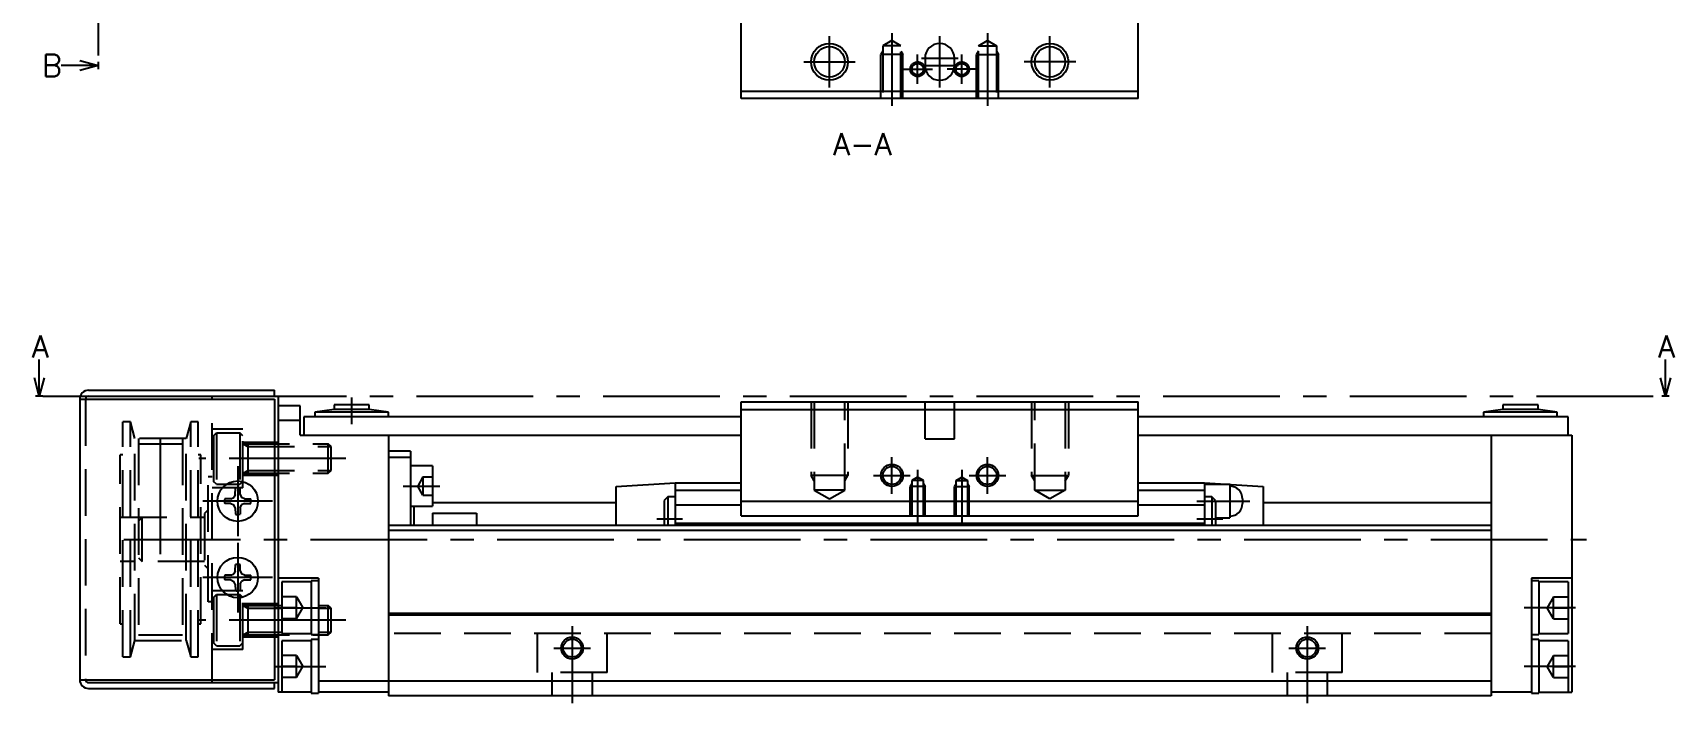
# Model space of a CAD drawing. Extents: x -2 to 470, y -8 to 279.
# Drawn here: x 246.4 to 469.7, y 9 to 100.3 of the extents above; entities that cross this region are included whole.
import ezdxf

# ---------------------------------------------------------------- set-up
doc = ezdxf.new("R2010")
doc.units = 0
doc.header["$LTSCALE"] = 0.5
doc.linetypes.add('CENTER', pattern=[50.8, 31.75, -6.35, 6.35, -6.35])
doc.linetypes.add('DASHED', pattern=[19.05, 12.7, -6.35])
for name, color, linetype in [('MSM_CENTER', 1, 'CENTER'), ('MSM_CONTINUOUS', 7, 'CONTINUOUS'), ('MSM_DASHED', 4, 'DASHED'), ('MSM_NARROW', 5, 'CONTINUOUS'), ('MSM_PART_NUMBER', 7, 'CONTINUOUS')]:
    doc.layers.add(name, color=color, linetype=linetype)
doc.styles.get("Standard").update_dxf_attribs({"font": 'txt.shx', "height": 3, "bigfont": 'bigfont.shx'})

msp = doc.modelspace()

# ---------------------------------------------------------------- linework, layer by layer
at = {"layer": 'MSM_CENTER'}
for p, q in [((255.26, 240.06), (255.26, 96.3)), ((354.76, 92.8), (354.76, 99.8)), ((363.26, 100.21), (363.26, 90.3)), ((369.76, 92.8), (369.76, 99.8)), ((376.26, 100.21), (376.26, 90.3)), ((384.76, 92.8), (384.76, 99.8)), ((351.26, 96.3), (358.26, 96.3)), ((366.76, 93.3), (366.76, 97.3)), ((367.26, 96.8), (372.26, 96.8)), ((372.76, 93.3), (372.76, 97.3)), ((388.26, 96.3), (381.26, 96.3)), ((364.76, 95.3), (368.76, 95.3)), ((367.26, 95.8), (372.26, 95.8)), ((374.76, 95.3), (370.76, 95.3)), ((247.76, 50.8), (468.5, 50.8)), ((289.76, 50.6), (289.76, 47)), ((263.76, 29.3), (263.76, 47.05)), ((363.26, 37.5), (363.26, 42.5)), ((376.26, 37.5), (376.26, 42.5)), ((288.96, 42.3), (268.96, 42.3)), ((274.26, 41.25), (274.26, 31.75)), ((366.76, 40.76), (366.76, 33.5)), ((372.76, 40.76), (372.76, 33.5)), ((296.76, 38.55), (301.76, 38.55)), ((360.76, 40), (365.76, 40)), ((373.76, 40), (378.76, 40)), ((279.01, 36.5), (269.51, 36.5)), ((404.76, 36.5), (411.96, 36.5)), ((331.26, 34.1), (334.76, 34.1)), ((404.76, 34.1), (408.26, 34.1)), ((258.76, 31.3), (457.76, 31.3)), ((274.26, 30.85), (274.26, 21.35)), ((279.01, 26.1), (269.51, 26.1)), ((288.96, 20.3), (268.96, 20.3)), ((279.26, 22), (286.26, 22)), ((456.26, 22), (449.26, 22)), ((319.76, 19.5), (319.76, 9)), ((419.76, 19.5), (419.76, 9)), ((317.26, 16.5), (322.26, 16.5)), ((417.26, 16.5), (422.26, 16.5)), ((279.26, 14), (286.26, 14)), ((456.26, 14), (449.26, 14))]:
    msp.add_line(p, q, dxfattribs=at)
at = {"layer": 'MSM_CONTINUOUS'}
for p, q in [((342.76, 91.3), (342.76, 102.3)), ((396.76, 91.3), (396.76, 102.3)), ((252.76, 96.47), (255.26, 95.8)), ((255.26, 96.3), (255.26, 95.3)), ((367.76, 96.8), (367.76, 95.8)), ((371.76, 95.8), (371.76, 96.8)), ((255.26, 95.8), (250.26, 95.8)), ((255.26, 95.8), (252.76, 95.13)), ((342.76, 92.3), (396.76, 92.3)), ((396.76, 91.3), (342.76, 91.3)), ((247.26, 50.8), (247.26, 55.8)), ((468.5, 50.8), (468.5, 55.8)), ((247.26, 50.8), (246.59, 53.3)), ((247.93, 53.3), (247.26, 50.8)), ((253.96, 51.6), (279.26, 51.6)), ((279.26, 50.8), (279.26, 51.6)), ((468.5, 50.8), (467.83, 53.3)), ((469.17, 53.3), (468.5, 50.8)), ((247.76, 50.8), (246.76, 50.8)), ((252.76, 50.4), (279.26, 50.4)), ((252.76, 50.4), (252.76, 12.2)), ((253.96, 50.8), (279.76, 50.8)), ((270.76, 50.4), (270.76, 50.8)), ((279.26, 50.4), (279.26, 12.2)), ((279.76, 50.8), (279.76, 10.5)), ((282.76, 49.5), (279.76, 49.5)), ((282.76, 45.5), (282.76, 49.5)), ((287.36, 49.6), (287.36, 49)), ((292.16, 49.6), (287.36, 49.6)), ((292.16, 49), (292.16, 49.6)), ((342.76, 34.5), (342.76, 50)), ((342.76, 50), (396.76, 50)), ((396.76, 34.5), (396.76, 50)), ((446.36, 49.6), (446.36, 49)), ((451.16, 49.6), (446.36, 49.6)), ((451.16, 49), (451.16, 49.6)), ((469, 50.8), (468, 50.8)), ((282.76, 47.5), (279.76, 47.5)), ((283.26, 48), (283.26, 45.5)), ((342.76, 48), (283.26, 48)), ((287.36, 49), (284.76, 48.6)), ((284.76, 48.6), (284.76, 48)), ((294.76, 48.6), (284.76, 48.6)), ((292.16, 49), (287.36, 49)), ((294.76, 48.6), (292.16, 49)), ((294.76, 48), (294.76, 48.6)), ((342.76, 49), (396.76, 49)), ((455.26, 48), (396.76, 48)), ((446.36, 49), (443.76, 48.6)), ((443.76, 48.6), (443.76, 48)), ((453.76, 48.6), (443.76, 48.6)), ((451.16, 49), (446.36, 49)), ((453.76, 48.6), (451.16, 49)), ((453.76, 48), (453.76, 48.6)), ((455.26, 45.5), (455.26, 48)), ((282.76, 45.5), (342.76, 45.5)), ((294.76, 45.5), (294.76, 10)), ((396.76, 45.5), (455.76, 45.5)), ((444.76, 45.5), (444.76, 10)), ((455.76, 45.5), (455.76, 10.5)), ((297.76, 43.3), (294.76, 43.3)), ((297.76, 42.45), (294.76, 42.45)), ((297.76, 43.3), (297.76, 33.2)), ((300.76, 41.3), (297.76, 41.3)), ((300.76, 41.3), (300.76, 35.8)), ((273.93, 37.42), (273.95, 38.27)), ((274.59, 37.42), (274.58, 38.27)), ((325.76, 38.5), (333.76, 39)), ((325.76, 33.2), (325.76, 38.5)), ((333.76, 39), (342.76, 39)), ((333.76, 39), (333.76, 33.2)), ((333.76, 38), (342.76, 38)), ((396.76, 39), (405.76, 39)), ((396.76, 38), (405.76, 38)), ((405.76, 39), (413.76, 38.5)), ((405.76, 39), (405.76, 33.2)), ((409.21, 38.75), (405.76, 38.75)), ((409.21, 38.75), (409.21, 34.25)), ((413.76, 38.5), (413.76, 33.2)), ((273.34, 36.83), (272.49, 36.82)), ((273.34, 36.17), (272.49, 36.18)), ((273.34, 36.83), (273.74, 37.02)), ((273.34, 36.17), (273.74, 35.98)), ((273.93, 37.42), (273.74, 37.02)), ((273.93, 35.58), (273.74, 35.98)), ((274.59, 37.42), (274.78, 37.02)), ((274.59, 35.58), (274.78, 35.98)), ((275.19, 36.83), (274.78, 37.02)), ((275.19, 36.17), (274.78, 35.98)), ((275.19, 36.83), (276.03, 36.82)), ((275.19, 36.17), (276.03, 36.18)), ((297.76, 35.8), (300.76, 35.8)), ((298.26, 33.2), (298.26, 35.8)), ((300.76, 36.3), (325.76, 36.3)), ((332.76, 37.1), (332.26, 36.6)), ((332.26, 36.6), (332.26, 33.2)), ((333.76, 37.1), (332.76, 37.1)), ((332.76, 37.1), (332.76, 33.2)), ((333.76, 36), (342.76, 36)), ((342.76, 36.5), (396.76, 36.5)), ((396.76, 36), (405.76, 36)), ((406.76, 37.1), (405.76, 37.1)), ((407.26, 36.6), (406.76, 37.1)), ((406.76, 37.1), (406.76, 33.2)), ((407.26, 36.6), (407.26, 33.2)), ((410.96, 36.8), (410.96, 36.2)), ((413.76, 36.3), (444.76, 36.3)), ((273.93, 35.58), (273.95, 34.73)), ((274.59, 35.58), (274.58, 34.73)), ((300.76, 34.87), (306.76, 34.87)), ((300.76, 34.87), (300.76, 33.2)), ((306.76, 34.87), (306.76, 33.2)), ((333.76, 33.5), (405.76, 33.5)), ((342.76, 34.5), (396.76, 34.5)), ((407.26, 34.25), (409.21, 34.25)), ((444.76, 33.2), (294.76, 33.2)), ((444.76, 32.5), (294.76, 32.5)), ((273.93, 27.02), (273.74, 26.62)), ((273.93, 27.02), (273.95, 27.87)), ((274.59, 27.02), (274.58, 27.87)), ((274.59, 27.02), (274.78, 26.62)), ((273.34, 26.43), (272.49, 26.42)), ((273.34, 25.77), (272.49, 25.78)), ((273.34, 26.43), (273.74, 26.62)), ((273.34, 25.77), (273.74, 25.58)), ((273.93, 25.18), (273.74, 25.58)), ((273.93, 25.18), (273.95, 24.33)), ((274.59, 25.18), (274.58, 24.33)), ((274.59, 25.18), (274.78, 25.58)), ((275.19, 26.43), (274.78, 26.62)), ((275.19, 25.77), (274.78, 25.58)), ((275.19, 26.43), (276.03, 26.42)), ((275.19, 25.77), (276.03, 25.78)), ((285.26, 26), (279.76, 26)), ((284.26, 25.5), (280.26, 25.5)), ((280.26, 25.5), (280.26, 18.5)), ((285.26, 25.65), (284.26, 25.65)), ((284.26, 25.65), (284.26, 18.35)), ((285.26, 26), (285.26, 10.35)), ((455.76, 26), (450.26, 26)), ((450.26, 26), (450.26, 10.35)), ((451.26, 25.65), (450.26, 25.65)), ((451.26, 25.65), (451.26, 18.35)), ((455.26, 25.5), (451.26, 25.5)), ((455.26, 25.5), (455.26, 18.5)), ((444.76, 21.2), (294.76, 21.2)), ((444.76, 21), (294.76, 21)), ((280.26, 18.5), (284.26, 18.5)), ((284.26, 18.35), (285.26, 18.35)), ((450.26, 18.35), (451.26, 18.35)), ((451.26, 18.5), (455.26, 18.5)), ((284.26, 17.5), (280.26, 17.5)), ((280.26, 17.5), (280.26, 10.5)), ((285.26, 17.65), (284.26, 17.65)), ((284.26, 17.65), (284.26, 10.35)), ((451.26, 17.65), (450.26, 17.65)), ((451.26, 17.65), (451.26, 10.35)), ((455.26, 17.5), (451.26, 17.5)), ((455.26, 17.5), (455.26, 10.5)), ((252.76, 12.2), (279.26, 12.2)), ((253.96, 11.8), (279.76, 11.8)), ((270.76, 11.8), (270.76, 12.2)), ((279.26, 11), (279.26, 11.8)), ((444.76, 12), (285.26, 12)), ((253.96, 11), (279.26, 11)), ((284.26, 10.5), (279.76, 10.5)), ((284.26, 10.35), (285.26, 10.35)), ((294.76, 10.5), (285.26, 10.5)), ((444.76, 10), (294.76, 10)), ((450.26, 10.5), (444.76, 10.5)), ((450.26, 10.35), (451.26, 10.35)), ((451.26, 10.5), (455.76, 10.5))]:
    msp.add_line(p, q, dxfattribs=at)
for centre, radius in [((354.76, 96.3), 2.07), ((384.76, 96.3), 2.07), ((363.26, 40), 1.23), ((376.26, 40), 1.23), ((274.26, 36.5), 2.75), ((274.26, 26.1), 2.75), ((319.76, 16.5), 1.23), ((419.76, 16.5), 1.23)]:
    msp.add_circle(centre, radius, dxfattribs=at)
for centre, radius, start, end in [((369.76, 96.8), 2, 0, 180), ((369.76, 95.8), 2, 180, 0), ((253.96, 50.4), 1.2, 90, 180), ((253.96, 50.4), 0.4, 90, 180), ((274.26, 36.5), 1.8, 79.8876, 100.1124), ((409.21, 36.8), 1.75, 0, 90), ((274.26, 36.5), 1.8, 169.8876, 190.1124), ((274.26, 36.5), 1.8, 349.8876, 10.1124), ((409.21, 36.2), 1.75, 270, 0), ((274.26, 36.5), 1.8, 259.8876, 280.1124), ((274.26, 26.1), 1.8, 79.8876, 100.1124), ((274.26, 26.1), 1.8, 169.8876, 190.1124), ((274.26, 26.1), 1.8, 349.8876, 10.1124), ((274.26, 26.1), 1.8, 259.8876, 280.1124), ((253.96, 12.2), 1.2, 180, 270), ((253.96, 12.2), 0.4, 180, 270)]:
    msp.add_arc(centre, radius, start, end, dxfattribs=at)
at = {"layer": 'MSM_DASHED'}
for p, q in [((363.26, 99.21), (362.03, 98.5)), ((362.03, 98.5), (362.03, 91.3)), ((364.49, 98.5), (362.03, 98.5)), ((364.49, 98.5), (363.26, 99.21)), ((364.49, 91.3), (364.49, 98.5)), ((375.03, 98.5), (376.26, 99.21)), ((375.03, 91.3), (375.03, 98.5)), ((375.03, 98.5), (377.49, 98.5)), ((376.26, 99.21), (377.49, 98.5)), ((377.49, 98.5), (377.49, 91.3)), ((362.03, 97.77), (361.76, 97.3)), ((364.76, 97.3), (361.76, 97.3)), ((361.76, 91.3), (361.76, 97.3)), ((364.49, 97.77), (364.76, 97.3)), ((364.76, 91.3), (364.76, 97.3)), ((375.03, 97.77), (374.76, 97.3)), ((374.76, 91.3), (374.76, 97.3)), ((374.76, 97.3), (377.76, 97.3)), ((377.49, 97.77), (377.76, 97.3)), ((377.76, 91.3), (377.76, 97.3)), ((253.56, 50.4), (253.56, 12.2)), ((270.76, 12.2), (270.76, 50.4)), ((352.26, 50), (352.26, 40)), ((352.69, 50), (352.69, 38)), ((356.83, 38), (356.83, 50)), ((357.26, 50), (357.26, 40)), ((367.76, 45), (367.76, 50)), ((371.76, 45), (371.76, 50)), ((382.26, 50), (382.26, 40)), ((382.69, 38), (382.69, 50)), ((386.83, 50), (386.83, 38)), ((387.26, 50), (387.26, 40)), ((259.66, 47.3), (258.62, 47.3)), ((258.62, 15.3), (258.62, 47.3)), ((259.66, 15.3), (259.66, 47.3)), ((260.26, 45.05), (259.66, 47.3)), ((267.86, 47.3), (267.26, 45.05)), ((268.9, 47.3), (267.86, 47.3)), ((267.86, 15.3), (267.86, 47.3)), ((268.9, 15.3), (268.9, 47.3)), ((267.26, 45.05), (260.26, 45.05)), ((260.26, 17.55), (260.26, 45.05)), ((260.76, 45.05), (260.76, 17.55)), ((266.76, 45.05), (266.76, 17.55)), ((267.26, 17.55), (267.26, 45.05)), ((274.96, 46.3), (270.76, 46.3)), ((270.96, 45.4), (271.36, 45.8)), ((270.96, 45.4), (270.96, 39.2)), ((271.36, 45.8), (271.36, 38.8)), ((271.36, 45.8), (274.56, 45.8)), ((274.96, 45.4), (274.56, 45.8)), ((274.56, 45.8), (274.56, 38.8)), ((274.96, 38.3), (274.96, 46.3)), ((367.76, 45), (371.76, 45)), ((258.26, 19.8), (258.26, 42.8)), ((258.62, 42.8), (258.26, 42.8)), ((260.76, 44.29), (266.76, 44.29)), ((269.26, 42.8), (268.9, 42.8)), ((269.26, 19.8), (269.26, 42.8)), ((274.96, 44.55), (279.76, 44.55)), ((274.96, 44.3), (286.58, 44.3)), ((274.96, 44.3), (275.62, 43.92)), ((275.62, 44.3), (275.62, 40.3)), ((275.62, 43.92), (286.96, 43.92)), ((286.58, 40.3), (286.58, 44.3)), ((286.96, 43.92), (286.58, 44.3)), ((286.96, 40.68), (286.96, 43.92)), ((274.96, 40.3), (275.62, 40.68)), ((274.96, 40.3), (286.58, 40.3)), ((275.62, 40.68), (286.96, 40.68)), ((286.58, 40.3), (286.96, 40.68)), ((270.76, 39.8), (270.26, 39.8)), ((270.26, 22.8), (270.26, 39.8)), ((274.96, 38.3), (270.76, 38.3)), ((271.36, 38.8), (270.96, 39.2)), ((271.36, 38.8), (274.56, 38.8)), ((274.56, 38.8), (274.96, 39.2)), ((274.96, 40.05), (279.76, 40.05)), ((299.46, 39.8), (298.74, 38.55)), ((299.46, 37.3), (298.74, 38.55)), ((299.46, 39.8), (300.76, 39.8)), ((299.46, 39.8), (299.46, 37.3)), ((299.46, 38.55), (300.76, 38.55)), ((357.26, 40), (352.26, 40)), ((352.69, 39.25), (352.26, 40)), ((356.83, 38), (352.69, 38)), ((352.69, 38), (354.76, 36.81)), ((354.76, 36.81), (356.83, 38)), ((356.83, 39.25), (357.26, 40)), ((365.98, 38.87), (365.76, 38.5)), ((367.76, 38.5), (365.76, 38.5)), ((365.76, 34.5), (365.76, 38.5)), ((366.76, 39.76), (365.98, 39.31)), ((367.54, 39.31), (365.98, 39.31)), ((365.98, 39.31), (365.98, 34.5)), ((367.54, 39.31), (366.76, 39.76)), ((367.54, 34.5), (367.54, 39.31)), ((367.54, 38.87), (367.76, 38.5)), ((367.76, 34.5), (367.76, 38.5)), ((371.98, 38.87), (371.76, 38.5)), ((371.76, 34.5), (371.76, 38.5)), ((371.76, 38.5), (373.76, 38.5)), ((371.98, 39.31), (372.76, 39.76)), ((371.98, 39.31), (373.54, 39.31)), ((371.98, 34.5), (371.98, 39.31)), ((372.76, 39.76), (373.54, 39.31)), ((373.54, 39.31), (373.54, 34.5)), ((373.54, 38.87), (373.76, 38.5)), ((373.76, 34.5), (373.76, 38.5)), ((382.26, 40), (387.26, 40)), ((382.69, 39.25), (382.26, 40)), ((382.69, 38), (386.83, 38)), ((384.76, 36.81), (382.69, 38)), ((386.83, 38), (384.76, 36.81)), ((386.83, 39.25), (387.26, 40)), ((299.46, 37.3), (300.76, 37.3)), ((258.26, 34.3), (269.76, 34.3)), ((261.26, 34.3), (260.76, 33.8)), ((261.26, 28.3), (261.26, 34.3)), ((270.26, 35.3), (269.76, 34.8)), ((269.76, 34.8), (269.76, 27.8)), ((269.76, 28.3), (258.26, 28.3)), ((260.76, 28.8), (261.26, 28.3)), ((269.76, 27.8), (270.26, 27.3)), ((270.76, 22.8), (270.26, 22.8)), ((274.96, 24.3), (270.76, 24.3)), ((270.96, 23.4), (271.36, 23.8)), ((270.96, 23.4), (270.96, 17.2)), ((271.36, 23.8), (271.36, 16.8)), ((271.36, 23.8), (274.56, 23.8)), ((274.96, 23.4), (274.56, 23.8)), ((274.56, 23.8), (274.56, 16.8)), ((274.96, 16.3), (274.96, 24.3)), ((274.96, 22.55), (279.76, 22.55)), ((282.26, 23.5), (280.26, 23.5)), ((282.26, 20.5), (282.26, 23.5)), ((282.26, 23.5), (283.13, 22)), ((453.26, 23.5), (452.4, 22)), ((453.26, 20.5), (453.26, 23.5)), ((453.26, 23.5), (455.26, 23.5)), ((274.96, 22.3), (280.26, 22.3)), ((274.96, 22.3), (275.62, 21.92)), ((275.62, 22.3), (275.62, 18.3)), ((275.62, 21.92), (280.26, 21.92)), ((282.26, 22), (280.26, 22)), ((282.26, 20.5), (280.26, 20.5)), ((282.26, 20.5), (283.13, 22)), ((285.26, 22.3), (286.58, 22.3)), ((285.26, 21.92), (286.96, 21.92)), ((286.58, 18.3), (286.58, 22.3)), ((286.96, 21.92), (286.58, 22.3)), ((286.96, 18.68), (286.96, 21.92)), ((453.26, 20.5), (452.4, 22)), ((453.26, 22), (455.26, 22)), ((453.26, 20.5), (455.26, 20.5)), ((258.26, 19.8), (258.62, 19.8)), ((260.76, 18.31), (266.76, 18.31)), ((268.9, 19.8), (269.26, 19.8)), ((274.96, 18.3), (275.62, 18.68)), ((274.96, 18.3), (286.58, 18.3)), ((274.96, 18.05), (279.76, 18.05)), ((275.62, 18.68), (280.26, 18.68)), ((285.26, 18.68), (286.96, 18.68)), ((286.58, 18.3), (286.96, 18.68)), ((444.76, 18.5), (294.76, 18.5)), ((315.01, 18.5), (315.01, 13.2)), ((324.51, 13.2), (324.51, 18.5)), ((415.01, 18.5), (415.01, 13.2)), ((424.51, 13.2), (424.51, 18.5)), ((259.66, 15.3), (260.26, 17.55)), ((260.26, 17.55), (267.26, 17.55)), ((267.26, 17.55), (267.86, 15.3)), ((274.96, 16.3), (270.76, 16.3)), ((271.36, 16.8), (270.96, 17.2)), ((271.36, 16.8), (274.56, 16.8)), ((274.56, 16.8), (274.96, 17.2)), ((258.62, 15.3), (259.66, 15.3)), ((267.86, 15.3), (268.9, 15.3)), ((282.26, 15.5), (280.26, 15.5)), ((282.26, 14), (280.26, 14)), ((282.26, 12.5), (282.26, 15.5)), ((282.26, 15.5), (283.13, 14)), ((282.26, 12.5), (283.13, 14)), ((453.26, 15.5), (452.4, 14)), ((453.26, 12.5), (452.4, 14)), ((453.26, 12.5), (453.26, 15.5)), ((453.26, 15.5), (455.26, 15.5)), ((453.26, 14), (455.26, 14)), ((282.26, 12.5), (280.26, 12.5)), ((324.51, 13.2), (315.01, 13.2)), ((317.01, 13.2), (317.01, 10)), ((322.51, 10), (322.51, 13.2)), ((424.51, 13.2), (415.01, 13.2)), ((417.01, 13.2), (417.01, 10)), ((422.51, 10), (422.51, 13.2)), ((453.26, 12.5), (455.26, 12.5))]:
    msp.add_line(p, q, dxfattribs=at)
for centre, radius in [((366.76, 95.3), 1), ((366.76, 95.3), 0.784), ((372.76, 95.3), 1), ((372.76, 95.3), 0.784)]:
    msp.add_circle(centre, radius, dxfattribs=at)
at = {"layer": 'MSM_NARROW'}
for centre, radius in [((354.76, 96.3), 2.5), ((384.76, 96.3), 2.5), ((363.26, 40), 1.5), ((376.26, 40), 1.5), ((319.76, 16.5), 1.5), ((419.76, 16.5), 1.5)]:
    msp.add_circle(centre, radius, dxfattribs=at)

# ---------------------------------------------------------------- texts
at = {"layer": 'MSM_PART_NUMBER'}
for s, p in [('B', (247.65, 94.3)), ('A-A', (355.25, 83.59)), ('A', (246.26, 56.05)), ('A', (467.49, 56.05))]:
    msp.add_text(s, height=3, dxfattribs=at).set_placement(p)

doc.saveas('drawing.dxf')
